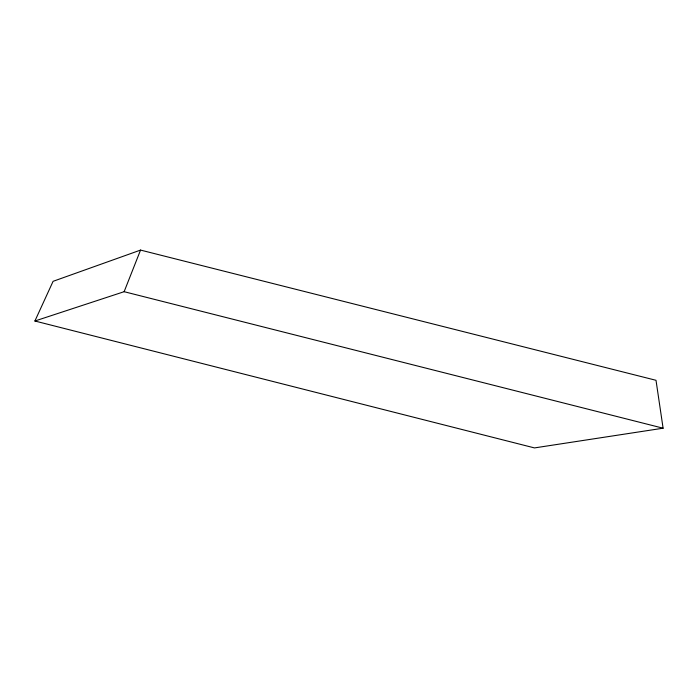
<?xml version="1.0" encoding="UTF-8"?>
<svg xmlns="http://www.w3.org/2000/svg" width="698" height="698" viewBox="0 0 698 698"><rect width="100%" height="100%" fill="white"/><g stroke="black" fill="none" stroke-linecap="round" stroke-linejoin="round"><path stroke-width="1.05" d="M34.9 321.01L124.131 291.694L140.551 250.085L656.007 380.297L663.1 428.206L534.494 447.915L34.9 321.01L53.092 281.32L140.551 250.085M124.131 291.694L663.1 428.206"/></g></svg>
